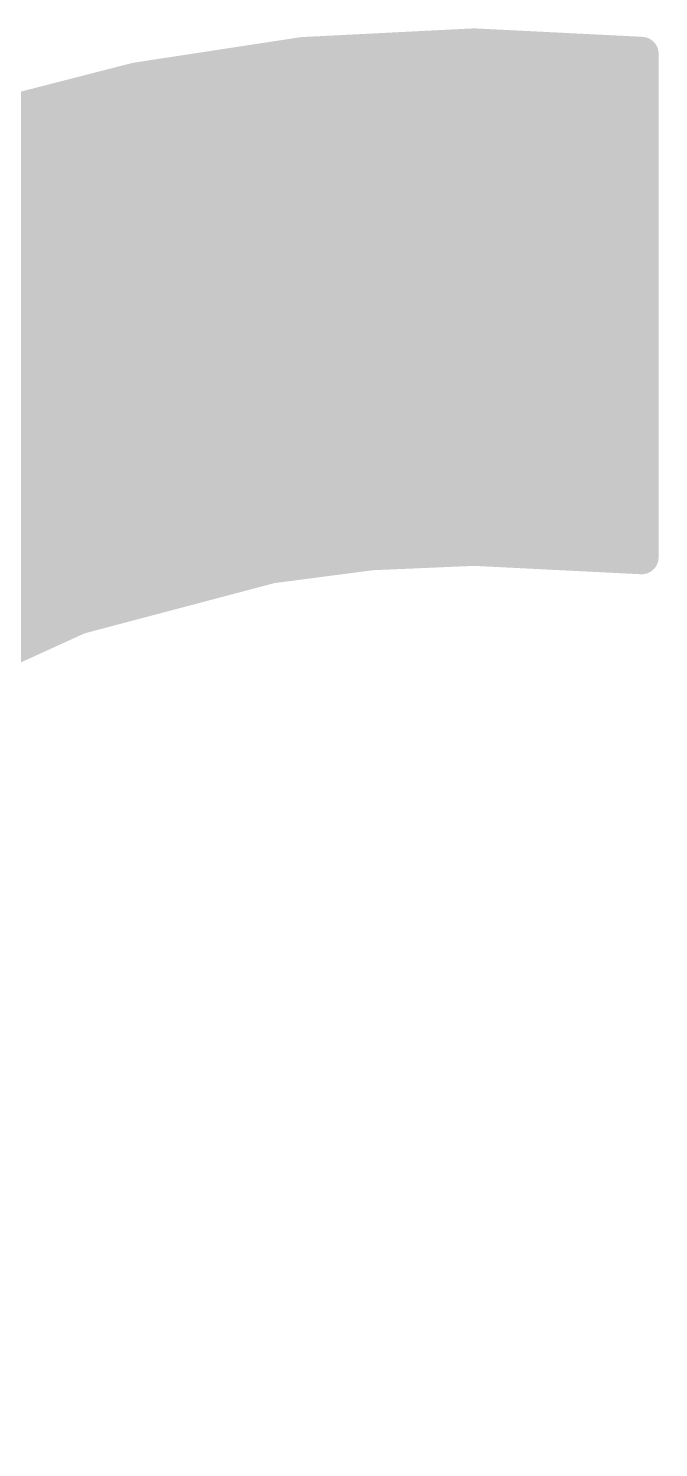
# Model space of a CAD drawing. Extents: x -4 to 157, y -7 to 87.
# Drawn here: x 44.53 to 45.46, y 27.47 to 29.56 of the extents above; entities that cross this region are included whole.
import ezdxf

# ---------------------------------------------------------------- set-up
doc = ezdxf.new("R2010")
doc.units = 0
doc.layers.add('2D_LINE_126', color=255, linetype='CONTINUOUS')

# ---------------------------------------------------------------- blocks, each defined once
blk = doc.blocks.new('SMOOTH_0$05')
at = {"const_width": 0.025}
blk.add_lwpolyline([(-0.0125, 0, 1), (0.0125, 0, 1)], format="xyb", close=True, dxfattribs=at)
blk = doc.blocks.new('DRAWING_204')
at = {"layer": '2D_LINE_126', "const_width": 0.05}
for points in [[(3.5066, -1.7188), (5.9797, 0.7543)], [(3.5067, -1.7157), (5.9766, 0.7542)], [(3.5067, -1.7218), (5.9827, 0.7542)], [(3.5068, -1.7124), (5.9733, 0.7541)], [(3.5069, -1.7247), (5.9856, 0.754)], [(3.507, -1.7091), (5.97, 0.7539)], [(3.507, -1.7277), (5.9886, 0.7539)], [(3.5072, -1.7059), (5.9668, 0.7537)], [(3.5072, -1.7306), (5.9915, 0.7537)], [(3.5073, -1.7026), (5.9635, 0.7536)], [(3.5073, -1.7336), (5.9945, 0.7536)], [(3.5075, -1.6993), (5.9602, 0.7534)], [(3.5075, -1.7365), (5.9974, 0.7534)], [(3.5076, -1.7395), (6.0004, 0.7533)], [(3.5077, -1.6961), (5.957, 0.7533)], [(3.5078, -1.7424), (6.0033, 0.7532)], [(3.5078, -1.6928), (5.9537, 0.7531)], [(3.5079, -1.7454), (6.0063, 0.753)], [(3.508, -1.6896), (5.9505, 0.7529)], [(3.5081, -1.6863), (5.9472, 0.7528)], [(3.5083, -1.683), (5.9439, 0.7526)], [(3.5085, -1.6798), (5.9407, 0.7524)], [(3.5086, -1.6765), (5.9374, 0.7523)], [(3.5088, -1.6732), (5.9341, 0.7521)], [(3.509, -1.67), (5.9309, 0.7519)], [(3.5091, -1.6667), (5.9276, 0.7518)], [(3.5093, -1.6635), (5.9244, 0.7516)], [(3.5095, -1.6602), (5.9211, 0.7514)], [(3.5096, -1.6569), (5.9178, 0.7513)], [(3.5098, -1.6537), (5.9146, 0.7511)], [(3.51, -1.6504), (5.9113, 0.7509)], [(3.5101, -1.6471), (5.9081, 0.7508)], [(3.5103, -1.6439), (5.9048, 0.7506)], [(3.5105, -1.6406), (5.9015, 0.7505)], [(3.5106, -1.6374), (5.8983, 0.7503)], [(3.5108, -1.6341), (5.895, 0.7501)], [(3.5109, -1.6308), (5.8917, 0.75)], [(3.5111, -1.6276), (5.8885, 0.7498)], [(3.5113, -1.6243), (5.8852, 0.7496)], [(3.5114, -1.621), (5.882, 0.7495)], [(3.5116, -1.6178), (5.8787, 0.7493)], [(3.5118, -1.6145), (5.8754, 0.7491)], [(3.5119, -1.6113), (5.8722, 0.749)], [(3.5121, -1.608), (5.8689, 0.7488)], [(3.5123, -1.6047), (5.8656, 0.7486)], [(4.7445, -0.5119), (6.0092, 0.7529)], [(4.8081, -0.4514), (6.0122, 0.7527)], [(4.8716, -0.391), (6.0151, 0.7526)], [(4.9003, -0.3654), (6.0181, 0.7524)], [(4.9099, -0.3589), (6.021, 0.7523)], [(4.9194, -0.3524), (6.024, 0.7521)], [(4.929, -0.346), (6.0269, 0.752)], [(4.9386, -0.3395), (6.0299, 0.7518)], [(4.9481, -0.3331), (6.0328, 0.7517)], [(4.9577, -0.3266), (6.0358, 0.7515)], [(4.9672, -0.3201), (6.0387, 0.7514)], [(4.9768, -0.3137), (6.0417, 0.7512)], [(4.9863, -0.3072), (6.0446, 0.7511)], [(4.9959, -0.3008), (6.0476, 0.7509)], [(5.0054, -0.2943), (6.0505, 0.7508)], [(5.015, -0.2879), (6.0535, 0.7506)], [(5.0246, -0.2814), (6.0564, 0.7505)], [(5.0341, -0.2749), (6.0594, 0.7503)], [(5.0437, -0.2685), (6.0623, 0.7502)], [(5.0532, -0.262), (6.0653, 0.75)], [(5.0628, -0.2556), (6.0682, 0.7499)], [(5.0723, -0.2491), (6.0712, 0.7498)], [(5.0819, -0.2426), (6.0741, 0.7496)], [(5.0914, -0.2362), (6.0771, 0.7495)], [(5.101, -0.2297), (6.08, 0.7493)], [(5.1106, -0.2233), (6.083, 0.7492)], [(5.1201, -0.2168), (6.0859, 0.749)], [(5.1297, -0.2104), (6.0889, 0.7489)], [(5.1366, -0.2065), (6.0918, 0.7487)], [(5.7263, 0.7416), (5.9791, 0.7544)], [(5.9791, 0.7544), (6.2263, 0.742)], [(3.5124, -1.6015), (5.8624, 0.7485)], [(3.5126, -1.5982), (5.8591, 0.7483)], [(3.5128, -1.595), (5.8559, 0.7481)], [(3.5129, -1.5917), (5.8526, 0.748)], [(3.5131, -1.5884), (5.8493, 0.7478)], [(3.5133, -1.5852), (5.8461, 0.7477)], [(3.5134, -1.5819), (5.8428, 0.7475)], [(3.5136, -1.5786), (5.8395, 0.7473)], [(3.5137, -1.5754), (5.8363, 0.7472)], [(3.5139, -1.5721), (5.833, 0.747)], [(3.5141, -1.5689), (5.8298, 0.7468)], [(3.5142, -1.5656), (5.8265, 0.7467)], [(3.5144, -1.5623), (5.8232, 0.7465)], [(3.5146, -1.5591), (5.82, 0.7463)], [(3.5147, -1.5558), (5.8167, 0.7462)], [(3.5149, -1.5525), (5.8134, 0.746)], [(3.5151, -1.5493), (5.8102, 0.7458)], [(3.5152, -1.546), (5.8069, 0.7457)], [(3.5154, -1.5428), (5.8037, 0.7455)], [(3.5156, -1.5395), (5.8004, 0.7453)], [(3.5157, -1.5362), (5.7971, 0.7452)], [(3.5159, -1.533), (5.7939, 0.745)], [(3.5161, -1.5297), (5.7906, 0.7449)], [(3.5162, -1.5264), (5.7873, 0.7447)], [(3.5164, -1.5232), (5.7841, 0.7445)], [(3.5165, -1.5199), (5.7808, 0.7444)], [(3.5167, -1.5167), (5.7776, 0.7442)], [(3.5169, -1.5134), (5.7743, 0.744)], [(3.517, -1.5101), (5.771, 0.7439)], [(3.5172, -1.5069), (5.7678, 0.7437)], [(3.5174, -1.5036), (5.7645, 0.7435)], [(3.5175, -1.5003), (5.7613, 0.7434)], [(3.5177, -1.4971), (5.758, 0.7432)], [(3.5179, -1.4938), (5.7547, 0.743)], [(3.518, -1.4906), (5.7515, 0.7429)], [(3.5182, -1.4873), (5.7482, 0.7427)], [(3.5184, -1.484), (5.7449, 0.7425)], [(3.5185, -1.4808), (5.7417, 0.7424)], [(3.5187, -1.4775), (5.7384, 0.7422)], [(3.5189, -1.4743), (5.7352, 0.7421)], [(3.519, -1.471), (5.7319, 0.7419)], [(3.5192, -1.4677), (5.7286, 0.7417)], [(3.5195, -1.4644), (5.7253, 0.7415)], [(3.52, -1.4607), (5.7216, 0.7409)], [(3.5206, -1.457), (5.718, 0.7403)], [(3.5211, -1.4534), (5.7143, 0.7398)], [(3.5217, -1.4497), (5.7106, 0.7392)], [(3.5222, -1.4461), (5.707, 0.7387)], [(3.5228, -1.4424), (5.7033, 0.7381)], [(3.5234, -1.4388), (5.6997, 0.7375)], [(3.5239, -1.4351), (5.696, 0.737)], [(3.5245, -1.4315), (5.6924, 0.7364)], [(3.525, -1.4278), (5.6887, 0.7359)], [(3.5256, -1.4241), (5.6851, 0.7353)], [(3.5262, -1.4205), (5.6814, 0.7348)], [(3.5267, -1.4168), (5.6777, 0.7342)], [(3.5273, -1.4132), (5.6741, 0.7336)], [(3.5278, -1.4095), (5.6704, 0.7331)], [(3.5284, -1.4059), (5.6668, 0.7325)], [(3.5289, -1.4022), (5.6631, 0.732)], [(3.5295, -1.3986), (5.6595, 0.7314)], [(3.5301, -1.3949), (5.6558, 0.7308)], [(3.5306, -1.3912), (5.6522, 0.7303)], [(3.5312, -1.3876), (5.6485, 0.7297)], [(3.5317, -1.3839), (5.6448, 0.7292)], [(3.5323, -1.3803), (5.6412, 0.7286)], [(3.5328, -1.3766), (5.6375, 0.7281)], [(5.1423, -0.2039), (6.0948, 0.7486)], [(5.148, -0.2013), (6.0977, 0.7484)], [(5.1537, -0.1987), (6.1007, 0.7483)], [(5.1594, -0.1961), (6.1036, 0.7481)], [(5.1651, -0.1936), (6.1066, 0.748)], [(5.1707, -0.191), (6.1095, 0.7478)], [(5.1764, -0.1884), (6.1125, 0.7477)], [(5.1821, -0.1858), (6.1154, 0.7475)], [(5.1878, -0.1832), (6.1184, 0.7474)], [(5.1935, -0.1806), (6.1213, 0.7472)], [(5.1992, -0.178), (6.1243, 0.7471)], [(5.2049, -0.1754), (6.1272, 0.7469)], [(5.2106, -0.1728), (6.1302, 0.7468)], [(5.2162, -0.1702), (6.1331, 0.7466)], [(5.2219, -0.1676), (6.1361, 0.7465)], [(5.2276, -0.1651), (6.139, 0.7463)], [(5.2333, -0.1625), (6.142, 0.7462)], [(5.239, -0.1599), (6.1449, 0.7461)], [(5.2447, -0.1573), (6.1479, 0.7459)], [(5.2504, -0.1547), (6.1508, 0.7458)], [(5.2561, -0.1521), (6.1538, 0.7456)], [(5.2618, -0.1495), (6.1567, 0.7455)], [(5.2674, -0.1469), (6.1597, 0.7453)], [(5.2731, -0.1443), (6.1626, 0.7452)], [(5.2788, -0.1417), (6.1656, 0.745)], [(5.2845, -0.1391), (6.1685, 0.7449)], [(5.2902, -0.1366), (6.1715, 0.7447)], [(5.2959, -0.134), (6.1744, 0.7446)], [(5.3016, -0.1314), (6.1774, 0.7444)], [(5.3073, -0.1288), (6.1803, 0.7443)], [(5.313, -0.1262), (6.1833, 0.7441)], [(5.3186, -0.1236), (6.1862, 0.744)], [(5.3243, -0.121), (6.1892, 0.7438)], [(5.33, -0.1184), (6.1921, 0.7437)], [(5.3357, -0.1158), (6.1951, 0.7435)], [(5.3414, -0.1132), (6.198, 0.7434)], [(5.3471, -0.1106), (6.201, 0.7432)], [(5.3528, -0.108), (6.2039, 0.7431)], [(5.3585, -0.1055), (6.2069, 0.7429)], [(5.3641, -0.1029), (6.2098, 0.7428)], [(5.3698, -0.1003), (6.2128, 0.7426)], [(5.3755, -0.0977), (6.2157, 0.7425)], [(5.3812, -0.0951), (6.2187, 0.7424)], [(5.3869, -0.0925), (6.2216, 0.7422)], [(5.3926, -0.0899), (6.2246, 0.7421)], [(5.3978, -0.0878), (6.2263, 0.7407)], [(5.402, -0.0867), (6.2263, 0.7376)], [(5.4062, -0.0856), (6.2263, 0.7345)], [(5.4104, -0.0845), (6.2263, 0.7314)], [(5.4146, -0.0834), (6.2263, 0.7283)], [(5.4808, 0.7041), (5.7263, 0.7416)], [(6.2263, 0.742), (6.2263, 0.0002)], [(3.5334, -1.373), (5.6339, 0.7275)], [(3.534, -1.3693), (5.6302, 0.7269)], [(3.5345, -1.3657), (5.6266, 0.7264)], [(3.5351, -1.362), (5.6229, 0.7258)], [(3.5356, -1.3583), (5.6193, 0.7253)], [(3.5362, -1.3547), (5.6156, 0.7247)], [(3.5368, -1.351), (5.6119, 0.7242)], [(3.5373, -1.3474), (5.6083, 0.7236)], [(3.5379, -1.3437), (5.6046, 0.723)], [(3.5384, -1.3401), (5.601, 0.7225)], [(3.539, -1.3364), (5.5973, 0.7219)], [(3.5395, -1.3328), (5.5937, 0.7214)], [(3.5401, -1.3291), (5.59, 0.7208)], [(3.5407, -1.3255), (5.5864, 0.7202)], [(3.5412, -1.3218), (5.5827, 0.7197)], [(3.5418, -1.3181), (5.579, 0.7191)], [(3.5423, -1.3145), (5.5754, 0.7186)], [(3.5429, -1.3108), (5.5717, 0.718)], [(3.5434, -1.3072), (5.5681, 0.7175)], [(3.544, -1.3035), (5.5644, 0.7169)], [(3.5446, -1.2999), (5.5608, 0.7163)], [(3.5451, -1.2962), (5.5571, 0.7158)], [(3.5457, -1.2926), (5.5535, 0.7152)], [(3.5462, -1.2889), (5.5498, 0.7147)], [(3.5468, -1.2852), (5.5461, 0.7141)], [(3.5474, -1.2816), (5.5425, 0.7136)], [(3.5479, -1.2779), (5.5388, 0.713)], [(3.5485, -1.2743), (5.5352, 0.7124)], [(3.549, -1.2706), (5.5315, 0.7119)], [(3.5496, -1.267), (5.5279, 0.7113)], [(3.5501, -1.2633), (5.5242, 0.7108)], [(3.5507, -1.2597), (5.5206, 0.7102)], [(3.5513, -1.256), (5.5169, 0.7097)], [(3.5518, -1.2523), (5.5133, 0.7091)], [(3.5524, -1.2487), (5.5096, 0.7085)], [(3.5529, -1.245), (5.5059, 0.708)], [(3.5535, -1.2414), (5.5023, 0.7074)], [(3.554, -1.2377), (5.4986, 0.7069)], [(5.4188, -0.0823), (6.2263, 0.7252)], [(5.423, -0.0811), (6.2263, 0.7221)], [(5.4273, -0.08), (6.2263, 0.719)], [(5.4315, -0.0789), (6.2263, 0.7159)], [(5.4357, -0.0778), (6.2263, 0.7129)], [(5.4399, -0.0767), (6.2263, 0.7098)], [(3.5546, -1.2341), (5.495, 0.7063)], [(3.5552, -1.2304), (5.4913, 0.7057)], [(3.5557, -1.2268), (5.4877, 0.7052)], [(3.5563, -1.2231), (5.484, 0.7046)], [(3.5569, -1.2194), (5.4803, 0.704)], [(3.558, -1.2152), (5.4761, 0.7029)], [(3.559, -1.211), (5.472, 0.7019)], [(3.5601, -1.2069), (5.4678, 0.7008)], [(3.5612, -1.2027), (5.4636, 0.6997)], [(3.5623, -1.1985), (5.4594, 0.6987)], [(3.5633, -1.1944), (5.4553, 0.6976)], [(3.5644, -1.1902), (5.4511, 0.6965)], [(3.5655, -1.186), (5.4469, 0.6954)], [(3.5665, -1.1819), (5.4428, 0.6944)], [(3.5676, -1.1777), (5.4386, 0.6933)], [(3.5687, -1.1735), (5.4344, 0.6922)], [(3.5698, -1.1694), (5.4303, 0.6911)], [(3.5708, -1.1652), (5.4261, 0.6901)], [(3.5719, -1.161), (5.4219, 0.689)], [(3.573, -1.1568), (5.4177, 0.6879)], [(3.574, -1.1527), (5.4136, 0.6869)], [(5.2438, 0.6432), (5.4808, 0.7041)], [(5.4441, -0.0756), (6.2263, 0.7067)], [(5.4483, -0.0745), (6.2263, 0.7036)], [(5.4525, -0.0734), (6.2263, 0.7005)], [(5.4567, -0.0722), (6.2263, 0.6974)], [(5.4609, -0.0711), (6.2263, 0.6943)], [(5.4651, -0.07), (6.2263, 0.6912)], [(5.4693, -0.0689), (6.2263, 0.6881)], [(3.5751, -1.1485), (5.4094, 0.6858)], [(3.5762, -1.1443), (5.4052, 0.6847)], [(3.5773, -1.1402), (5.4011, 0.6836)], [(3.5783, -1.136), (5.3969, 0.6826)], [(3.5794, -1.1318), (5.3927, 0.6815)], [(3.5805, -1.1277), (5.3886, 0.6804)], [(3.5816, -1.1235), (5.3844, 0.6794)], [(3.5826, -1.1193), (5.3802, 0.6783)], [(3.5837, -1.1152), (5.3761, 0.6772)], [(3.5848, -1.111), (5.3719, 0.6761)], [(3.5858, -1.1068), (5.3677, 0.6751)], [(3.5869, -1.1026), (5.3635, 0.674)], [(3.588, -1.0985), (5.3594, 0.6729)], [(3.5891, -1.0943), (5.3552, 0.6718)], [(3.5901, -1.0901), (5.351, 0.6708)], [(3.5912, -1.086), (5.3469, 0.6697)], [(3.5923, -1.0818), (5.3427, 0.6686)], [(3.5933, -1.0776), (5.3385, 0.6676)], [(3.5944, -1.0735), (5.3344, 0.6665)], [(3.5955, -1.0693), (5.3302, 0.6654)], [(5.4736, -0.0678), (6.2263, 0.685)], [(5.4778, -0.0667), (6.2263, 0.6819)], [(5.482, -0.0656), (6.2263, 0.6788)], [(5.4862, -0.0645), (6.2263, 0.6757)], [(5.4904, -0.0634), (6.2263, 0.6726)], [(5.4946, -0.0622), (6.2263, 0.6695)], [(5.4988, -0.0611), (6.2263, 0.6664)], [(3.5966, -1.0651), (5.326, 0.6643)], [(3.5976, -1.0609), (5.3219, 0.6633)], [(3.5987, -1.0568), (5.3177, 0.6622)], [(3.5998, -1.0526), (5.3135, 0.6611)], [(3.6008, -1.0484), (5.3093, 0.6601)], [(3.6019, -1.0443), (5.3052, 0.659)], [(3.603, -1.0401), (5.301, 0.6579)], [(5.503, -0.06), (6.2263, 0.6633)], [(5.5072, -0.0589), (6.2263, 0.6602)], [(5.5114, -0.0578), (6.2263, 0.6571)], [(5.5156, -0.0567), (6.2263, 0.654)], [(5.5199, -0.0556), (6.2263, 0.6509)], [(5.5241, -0.0545), (6.2263, 0.6478)], [(5.5283, -0.0533), (6.2263, 0.6447)], [(5.5325, -0.0522), (6.2263, 0.6416)], [(5.5367, -0.0511), (6.2263, 0.6385)], [(5.5409, -0.05), (6.2263, 0.6354)], [(5.5451, -0.0489), (6.2263, 0.6323)], [(5.5493, -0.0478), (6.2263, 0.6292)], [(5.5535, -0.0467), (6.2263, 0.6261)], [(5.5577, -0.0456), (6.2263, 0.623)], [(5.5619, -0.0445), (6.2263, 0.6199)], [(5.5662, -0.0433), (6.2263, 0.6168)], [(5.5704, -0.0422), (6.2263, 0.6137)], [(5.5746, -0.0411), (6.2263, 0.6106)], [(5.5788, -0.04), (6.2263, 0.6075)], [(5.583, -0.0389), (6.2263, 0.6044)], [(5.5872, -0.0378), (6.2263, 0.6013)], [(5.5914, -0.0367), (6.2263, 0.5982)], [(5.5956, -0.0356), (6.2263, 0.5951)], [(5.5998, -0.0344), (6.2263, 0.5921)], [(5.604, -0.0333), (6.2263, 0.589)], [(5.6082, -0.0322), (6.2263, 0.5859)], [(5.6125, -0.0311), (6.2263, 0.5828)], [(5.6167, -0.03), (6.2263, 0.5797)], [(5.6209, -0.0289), (6.2263, 0.5766)], [(5.6251, -0.0278), (6.2263, 0.5735)], [(5.6293, -0.0267), (6.2263, 0.5704)], [(5.6335, -0.0256), (6.2263, 0.5673)], [(5.6377, -0.0244), (6.2263, 0.5642)], [(5.6419, -0.0233), (6.2263, 0.5611)], [(5.6461, -0.0222), (6.2263, 0.558)], [(5.6503, -0.0211), (6.2263, 0.5549)], [(5.6545, -0.02), (6.2263, 0.5518)], [(5.6588, -0.0189), (6.2263, 0.5487)], [(5.663, -0.0178), (6.2263, 0.5456)], [(5.6672, -0.0167), (6.2263, 0.5425)], [(5.6714, -0.0155), (6.2263, 0.5394)], [(5.6756, -0.0144), (6.2263, 0.5363)], [(5.6798, -0.0133), (6.2263, 0.5332)], [(5.6834, -0.0128), (6.2263, 0.5301)], [(5.687, -0.0123), (6.2263, 0.527)], [(5.6905, -0.0119), (6.2263, 0.5239)], [(5.6941, -0.0114), (6.2263, 0.5208)], [(5.6977, -0.011), (6.2263, 0.5177)], [(5.7012, -0.0105), (6.2263, 0.5146)], [(5.7048, -0.01), (6.2263, 0.5115)], [(5.7084, -0.0096), (6.2263, 0.5084)], [(5.7119, -0.0091), (6.2263, 0.5053)], [(5.7155, -0.0086), (6.2263, 0.5022)], [(5.719, -0.0082), (6.2263, 0.4991)], [(5.7226, -0.0077), (6.2263, 0.496)], [(5.7262, -0.0072), (6.2263, 0.4929)], [(5.7297, -0.0068), (6.2263, 0.4898)], [(5.7333, -0.0063), (6.2263, 0.4867)], [(5.7369, -0.0058), (6.2263, 0.4836)], [(5.7404, -0.0054), (6.2263, 0.4805)], [(5.744, -0.0049), (6.2263, 0.4774)], [(5.7475, -0.0044), (6.2263, 0.4743)], [(5.7511, -0.004), (6.2263, 0.4712)], [(5.7547, -0.0035), (6.2263, 0.4682)], [(5.7582, -0.003), (6.2263, 0.4651)], [(5.7618, -0.0026), (6.2263, 0.462)], [(5.7654, -0.0021), (6.2263, 0.4589)], [(5.7689, -0.0016), (6.2263, 0.4558)], [(5.7725, -0.0012), (6.2263, 0.4527)], [(5.776, -0.0007), (6.2263, 0.4496)], [(5.7796, -0.0003), (6.2263, 0.4465)], [(5.7832, 0.0002), (6.2263, 0.4434)], [(5.7867, 0.0007), (6.2263, 0.4403)], [(5.7903, 0.0011), (6.2263, 0.4372)], [(5.7939, 0.0016), (6.2263, 0.4341)], [(5.7974, 0.0021), (6.2263, 0.431)], [(5.801, 0.0025), (6.2263, 0.4279)], [(5.8045, 0.003), (6.2263, 0.4248)], [(5.8081, 0.0035), (6.2263, 0.4217)], [(5.8117, 0.0039), (6.2263, 0.4186)], [(5.8152, 0.0044), (6.2263, 0.4155)], [(5.8188, 0.0049), (6.2263, 0.4124)], [(5.8224, 0.0053), (6.2263, 0.4093)], [(5.8259, 0.0058), (6.2263, 0.4062)], [(5.8293, 0.0061), (6.2263, 0.4031)], [(5.8326, 0.0063), (6.2263, 0.4)], [(5.8358, 0.0064), (6.2263, 0.3969)], [(5.8391, 0.0065), (6.2263, 0.3938)], [(5.8423, 0.0067), (6.2263, 0.3907)], [(5.8455, 0.0068), (6.2263, 0.3876)], [(5.8488, 0.007), (6.2263, 0.3845)], [(5.852, 0.0071), (6.2263, 0.3814)], [(5.8552, 0.0072), (6.2263, 0.3783)], [(5.8585, 0.0074), (6.2263, 0.3752)], [(5.8617, 0.0075), (6.2263, 0.3721)], [(5.865, 0.0077), (6.2263, 0.369)], [(5.8682, 0.0078), (6.2263, 0.3659)], [(5.8714, 0.0079), (6.2263, 0.3628)], [(5.8747, 0.0081), (6.2263, 0.3597)], [(5.8779, 0.0082), (6.2263, 0.3566)], [(5.8812, 0.0084), (6.2263, 0.3535)], [(5.8844, 0.0085), (6.2263, 0.3504)], [(5.8876, 0.0086), (6.2263, 0.3474)], [(5.8909, 0.0088), (6.2263, 0.3443)], [(5.8941, 0.0089), (6.2263, 0.3412)], [(5.8973, 0.0091), (6.2263, 0.3381)], [(5.9006, 0.0092), (6.2263, 0.335)], [(5.9038, 0.0093), (6.2263, 0.3319)], [(5.9071, 0.0095), (6.2263, 0.3288)], [(5.9103, 0.0096), (6.2263, 0.3257)], [(5.9135, 0.0098), (6.2263, 0.3226)], [(5.9168, 0.0099), (6.2263, 0.3195)], [(5.92, 0.01), (6.2263, 0.3164)], [(5.9232, 0.0102), (6.2263, 0.3133)], [(5.9265, 0.0103), (6.2263, 0.3102)], [(5.9297, 0.0105), (6.2263, 0.3071)], [(5.933, 0.0106), (6.2263, 0.304)], [(5.9362, 0.0108), (6.2263, 0.3009)], [(5.9394, 0.0109), (6.2263, 0.2978)], [(5.9427, 0.011), (6.2263, 0.2947)], [(5.9459, 0.0112), (6.2263, 0.2916)], [(5.9491, 0.0113), (6.2263, 0.2885)], [(5.9524, 0.0115), (6.2263, 0.2854)], [(5.9556, 0.0116), (6.2263, 0.2823)], [(5.9589, 0.0117), (6.2263, 0.2792)], [(5.9621, 0.0119), (6.2263, 0.2761)], [(5.9653, 0.012), (6.2263, 0.273)], [(5.9686, 0.0121), (6.2263, 0.2699)], [(5.9718, 0.0123), (6.2263, 0.2668)], [(5.975, 0.0124), (6.2263, 0.2637)], [(5.9783, 0.0126), (6.2263, 0.2606)], [(5.9813, 0.0125), (6.2263, 0.2575)], [(5.9842, 0.0123), (6.2263, 0.2544)], [(5.9872, 0.0122), (6.2263, 0.2513)], [(5.9901, 0.012), (6.2263, 0.2482)], [(5.9931, 0.0119), (6.2263, 0.2451)], [(5.996, 0.0118), (6.2263, 0.242)], [(5.999, 0.0116), (6.2263, 0.2389)], [(6.0019, 0.0115), (6.2263, 0.2358)], [(6.0049, 0.0113), (6.2263, 0.2327)], [(6.0078, 0.0112), (6.2263, 0.2296)], [(6.0108, 0.011), (6.2263, 0.2266)], [(6.0137, 0.0109), (6.2263, 0.2235)], [(6.0167, 0.0107), (6.2263, 0.2204)], [(6.0196, 0.0106), (6.2263, 0.2173)], [(6.0226, 0.0104), (6.2263, 0.2142)], [(6.0255, 0.0103), (6.2263, 0.2111)], [(6.0285, 0.0101), (6.2263, 0.208)], [(6.0314, 0.01), (6.2263, 0.2049)], [(6.0344, 0.0098), (6.2263, 0.2018)], [(6.0373, 0.0097), (6.2263, 0.1987)], [(6.0403, 0.0095), (6.2263, 0.1956)], [(6.0432, 0.0094), (6.2263, 0.1925)], [(6.0462, 0.0092), (6.2263, 0.1894)], [(6.0491, 0.0091), (6.2263, 0.1863)], [(6.0521, 0.0089), (6.2263, 0.1832)], [(6.055, 0.0088), (6.2263, 0.1801)], [(6.058, 0.0087), (6.2263, 0.177)], [(6.0609, 0.0085), (6.2263, 0.1739)], [(6.0639, 0.0084), (6.2263, 0.1708)], [(6.0668, 0.0082), (6.2263, 0.1677)], [(6.0698, 0.0081), (6.2263, 0.1646)], [(6.0727, 0.0079), (6.2263, 0.1615)], [(6.0757, 0.0078), (6.2263, 0.1584)], [(6.0786, 0.0076), (6.2263, 0.1553)], [(6.0816, 0.0075), (6.2263, 0.1522)], [(6.0845, 0.0073), (6.2263, 0.1491)], [(6.0875, 0.0072), (6.2263, 0.146)], [(6.0904, 0.007), (6.2263, 0.1429)], [(6.0934, 0.0069), (6.2263, 0.1398)], [(6.0963, 0.0067), (6.2263, 0.1367)], [(6.0993, 0.0066), (6.2263, 0.1336)], [(6.1022, 0.0064), (6.2263, 0.1305)], [(6.1052, 0.0063), (6.2263, 0.1274)], [(6.1081, 0.0061), (6.2263, 0.1243)], [(6.1111, 0.006), (6.2263, 0.1212)], [(6.114, 0.0058), (6.2263, 0.1181)], [(6.117, 0.0057), (6.2263, 0.115)], [(6.1199, 0.0055), (6.2263, 0.1119)], [(6.1229, 0.0054), (6.2263, 0.1088)], [(6.1258, 0.0053), (6.2263, 0.1058)], [(6.1288, 0.0051), (6.2263, 0.1027)], [(6.1317, 0.005), (6.2263, 0.0996)], [(6.1347, 0.0048), (6.2263, 0.0965)], [(6.1376, 0.0047), (6.2263, 0.0934)], [(6.1406, 0.0045), (6.2263, 0.0903)], [(6.1435, 0.0044), (6.2263, 0.0872)], [(6.1465, 0.0042), (6.2263, 0.0841)], [(6.1494, 0.0041), (6.2263, 0.081)], [(6.1524, 0.0039), (6.2263, 0.0779)], [(6.1553, 0.0038), (6.2263, 0.0748)], [(6.1583, 0.0036), (6.2263, 0.0717)], [(6.1612, 0.0035), (6.2263, 0.0686)], [(6.1642, 0.0033), (6.2263, 0.0655)], [(6.1671, 0.0032), (6.2263, 0.0624)], [(6.1701, 0.003), (6.2263, 0.0593)], [(6.173, 0.0029), (6.2263, 0.0562)], [(6.176, 0.0027), (6.2263, 0.0531)], [(6.1789, 0.0026), (6.2263, 0.05)], [(6.1819, 0.0024), (6.2263, 0.0469)], [(6.1848, 0.0023), (6.2263, 0.0438)], [(6.1878, 0.0021), (6.2263, 0.0407)], [(6.1907, 0.002), (6.2263, 0.0376)], [(6.1937, 0.0019), (6.2263, 0.0345)], [(6.1966, 0.0017), (6.2263, 0.0314)], [(6.1996, 0.0016), (6.2263, 0.0283)], [(6.2025, 0.0014), (6.2263, 0.0252)], [(6.2055, 0.0013), (6.2263, 0.0221)], [(6.2084, 0.0011), (6.2263, 0.019)], [(5.828, 0.0061), (5.6801, -0.0132)], [(5.9791, 0.0126), (5.828, 0.0061)], [(6.2263, 0.0002), (5.9791, 0.0126)], [(6.2114, 0.001), (6.2263, 0.0159)], [(6.2143, 0.0008), (6.2263, 0.0128)], [(6.2173, 0.0007), (6.2263, 0.0097)], [(6.2202, 0.0005), (6.2263, 0.0066)], [(6.2232, 0.0004), (6.2263, 0.0035)], [(6.2261, 0.0002), (6.2263, 0.0004)], [(5.6801, -0.0132), (5.3964, -0.0882)], [(5.3964, -0.0882), (5.1328, -0.2083)]]:
    blk.add_lwpolyline(points, dxfattribs=at)
at = {"layer": '2D_LINE_126'}
for p in [(5.8656, 0.7486), (5.8689, 0.7488), (5.8722, 0.749), (5.8754, 0.7491), (5.8787, 0.7493), (5.882, 0.7495), (5.8852, 0.7496), (5.8885, 0.7498), (5.8917, 0.75), (5.895, 0.7501), (5.8983, 0.7503), (5.9015, 0.7505), (5.9048, 0.7506), (5.9081, 0.7508), (5.9113, 0.7509), (5.9146, 0.7511), (5.9178, 0.7513), (5.9211, 0.7514), (5.9244, 0.7516), (5.9276, 0.7518), (5.9309, 0.7519), (5.9341, 0.7521), (5.9374, 0.7523), (5.9407, 0.7524), (5.9439, 0.7526), (5.9472, 0.7528), (5.9505, 0.7529), (5.9537, 0.7531), (5.957, 0.7533), (5.9602, 0.7534), (5.9635, 0.7536), (5.9668, 0.7537), (5.97, 0.7539), (5.9733, 0.7541), (5.9766, 0.7542), (5.9791, 0.7544), (5.9791, 0.7544), (5.9797, 0.7543), (5.9827, 0.7542), (5.9856, 0.754), (5.9886, 0.7539), (5.9915, 0.7537), (5.9945, 0.7536), (5.9974, 0.7534), (6.0004, 0.7533), (6.0033, 0.7532), (6.0063, 0.753), (6.0092, 0.7529), (6.0122, 0.7527), (6.0151, 0.7526), (6.0181, 0.7524), (6.021, 0.7523), (6.024, 0.7521), (6.0269, 0.752), (6.0299, 0.7518), (6.0328, 0.7517), (6.0358, 0.7515), (6.0387, 0.7514), (6.0417, 0.7512), (6.0446, 0.7511), (6.0476, 0.7509), (6.0505, 0.7508), (6.0535, 0.7506), (6.0564, 0.7505), (6.0594, 0.7503), (6.0623, 0.7502), (6.0653, 0.75), (6.0682, 0.7499), (6.0712, 0.7498), (6.0741, 0.7496), (6.0771, 0.7495), (6.08, 0.7493), (6.083, 0.7492), (6.0859, 0.749), (6.0889, 0.7489), (6.0918, 0.7487), (5.6375, 0.7281), (5.6412, 0.7286), (5.6448, 0.7292), (5.6485, 0.7297), (5.6522, 0.7303), (5.6558, 0.7308), (5.6595, 0.7314), (5.6631, 0.732), (5.6668, 0.7325), (5.6704, 0.7331), (5.6741, 0.7336), (5.6777, 0.7342), (5.6814, 0.7348), (5.6851, 0.7353), (5.6887, 0.7359), (5.6924, 0.7364), (5.696, 0.737), (5.6997, 0.7375), (5.7033, 0.7381), (5.707, 0.7387), (5.7106, 0.7392), (5.7143, 0.7398), (5.718, 0.7403), (5.7216, 0.7409), (5.7253, 0.7415), (5.7263, 0.7416), (5.7263, 0.7416), (5.7286, 0.7417), (5.7319, 0.7419), (5.7352, 0.7421), (5.7384, 0.7422), (5.7417, 0.7424), (5.7449, 0.7425), (5.7482, 0.7427), (5.7515, 0.7429), (5.7547, 0.743), (5.758, 0.7432), (5.7613, 0.7434), (5.7645, 0.7435), (5.7678, 0.7437), (5.771, 0.7439), (5.7743, 0.744), (5.7776, 0.7442), (5.7808, 0.7444), (5.7841, 0.7445), (5.7873, 0.7447), (5.7906, 0.7449), (5.7939, 0.745), (5.7971, 0.7452), (5.8004, 0.7453), (5.8037, 0.7455), (5.8069, 0.7457), (5.8102, 0.7458), (5.8134, 0.746), (5.8167, 0.7462), (5.82, 0.7463), (5.8232, 0.7465), (5.8265, 0.7467), (5.8298, 0.7468), (5.833, 0.747), (5.8363, 0.7472), (5.8395, 0.7473), (5.8428, 0.7475), (5.8461, 0.7477), (5.8493, 0.7478), (5.8526, 0.748), (5.8559, 0.7481), (5.8591, 0.7483), (5.8624, 0.7485), (6.0948, 0.7486), (6.0977, 0.7484), (6.1007, 0.7483), (6.1036, 0.7481), (6.1066, 0.748), (6.1095, 0.7478), (6.1125, 0.7477), (6.1154, 0.7475), (6.1184, 0.7474), (6.1213, 0.7472), (6.1243, 0.7471), (6.1272, 0.7469), (6.1302, 0.7468), (6.1331, 0.7466), (6.1361, 0.7465), (6.139, 0.7463), (6.142, 0.7462), (6.1449, 0.7461), (6.1479, 0.7459), (6.1508, 0.7458), (6.1538, 0.7456), (6.1567, 0.7455), (6.1597, 0.7453), (6.1626, 0.7452), (6.1656, 0.745), (6.1685, 0.7449), (6.1715, 0.7447), (6.1744, 0.7446), (6.1774, 0.7444), (6.1803, 0.7443), (6.1833, 0.7441), (6.1862, 0.744), (6.1892, 0.7438), (6.1921, 0.7437), (6.1951, 0.7435), (6.198, 0.7434), (6.201, 0.7432), (6.2039, 0.7431), (6.2069, 0.7429), (6.2098, 0.7428), (6.2128, 0.7426), (6.2157, 0.7425), (6.2187, 0.7424), (6.2216, 0.7422), (6.2246, 0.7421), (6.2263, 0.742), (6.2263, 0.742), (6.2263, 0.7407), (6.2263, 0.7376), (6.2263, 0.7345), (6.2263, 0.7314), (6.2263, 0.7283), (5.4986, 0.7069), (5.5023, 0.7074), (5.5059, 0.708), (5.5096, 0.7085), (5.5133, 0.7091), (5.5169, 0.7097), (5.5206, 0.7102), (5.5242, 0.7108), (5.5279, 0.7113), (5.5315, 0.7119), (5.5352, 0.7124), (5.5388, 0.713), (5.5425, 0.7136), (5.5461, 0.7141), (5.5498, 0.7147), (5.5535, 0.7152), (5.5571, 0.7158), (5.5608, 0.7163), (5.5644, 0.7169), (5.5681, 0.7175), (5.5717, 0.718), (5.5754, 0.7186), (5.579, 0.7191), (5.5827, 0.7197), (5.5864, 0.7202), (5.59, 0.7208), (5.5937, 0.7214), (5.5973, 0.7219), (5.601, 0.7225), (5.6046, 0.723), (5.6083, 0.7236), (5.6119, 0.7242), (5.6156, 0.7247), (5.6193, 0.7253), (5.6229, 0.7258), (5.6266, 0.7264), (5.6302, 0.7269), (5.6339, 0.7275), (6.2263, 0.7252), (6.2263, 0.7221), (6.2263, 0.719), (6.2263, 0.7159), (6.2263, 0.7129), (6.2263, 0.7098), (5.4136, 0.6869), (5.4177, 0.6879), (5.4219, 0.689), (5.4261, 0.6901), (5.4303, 0.6911), (5.4344, 0.6922), (5.4386, 0.6933), (5.4428, 0.6944), (5.4469, 0.6954), (5.4511, 0.6965), (5.4553, 0.6976), (5.4594, 0.6987), (5.4636, 0.6997), (5.4678, 0.7008), (5.472, 0.7019), (5.4761, 0.7029), (5.4803, 0.704), (5.4808, 0.7041), (5.4808, 0.7041), (5.484, 0.7046), (5.4877, 0.7052), (5.4913, 0.7057), (5.495, 0.7063), (6.2263, 0.7067), (6.2263, 0.7036), (6.2263, 0.7005), (6.2263, 0.6974), (6.2263, 0.6943), (6.2263, 0.6912), (6.2263, 0.6881), (5.3302, 0.6654), (5.3344, 0.6665), (5.3385, 0.6676), (5.3427, 0.6686), (5.3469, 0.6697), (5.351, 0.6708), (5.3552, 0.6718), (5.3594, 0.6729), (5.3635, 0.674), (5.3677, 0.6751), (5.3719, 0.6761), (5.3761, 0.6772), (5.3802, 0.6783), (5.3844, 0.6794), (5.3886, 0.6804), (5.3927, 0.6815), (5.3969, 0.6826), (5.4011, 0.6836), (5.4052, 0.6847), (5.4094, 0.6858), (6.2263, 0.685), (6.2263, 0.6819), (6.2263, 0.6788), (6.2263, 0.6757), (6.2263, 0.6726), (6.2263, 0.6695), (6.2263, 0.6664), (5.301, 0.6579), (5.3052, 0.659), (5.3093, 0.6601), (5.3135, 0.6611), (5.3177, 0.6622), (5.3219, 0.6633), (5.326, 0.6643), (6.2263, 0.6633), (6.2263, 0.6602), (6.2263, 0.6571), (6.2263, 0.654), (6.2263, 0.6509), (6.2263, 0.6478), (6.2263, 0.6447), (6.2263, 0.6416), (6.2263, 0.6385), (6.2263, 0.6354), (6.2263, 0.6323), (6.2263, 0.6292), (6.2263, 0.6261), (6.2263, 0.623), (6.2263, 0.6199), (6.2263, 0.6168), (6.2263, 0.6137), (6.2263, 0.6106), (6.2263, 0.6075), (6.2263, 0.6044), (6.2263, 0.6013), (6.2263, 0.5982), (6.2263, 0.5951), (6.2263, 0.5921), (6.2263, 0.589), (6.2263, 0.5859), (6.2263, 0.5828), (6.2263, 0.5797), (6.2263, 0.5766), (6.2263, 0.5735), (6.2263, 0.5704), (6.2263, 0.5673), (6.2263, 0.5642), (6.2263, 0.5611), (6.2263, 0.558), (6.2263, 0.5549), (6.2263, 0.5518), (6.2263, 0.5487), (6.2263, 0.5456), (6.2263, 0.5425), (6.2263, 0.5394), (6.2263, 0.5363), (6.2263, 0.5332), (6.2263, 0.5301), (6.2263, 0.527), (6.2263, 0.5239), (6.2263, 0.5208), (6.2263, 0.5177), (6.2263, 0.5146), (6.2263, 0.5115), (6.2263, 0.5084), (6.2263, 0.5053), (6.2263, 0.5022), (6.2263, 0.4991), (6.2263, 0.496), (6.2263, 0.4929), (6.2263, 0.4898), (6.2263, 0.4867), (6.2263, 0.4836), (6.2263, 0.4805), (6.2263, 0.4774), (6.2263, 0.4743), (6.2263, 0.4712), (6.2263, 0.4682), (6.2263, 0.4651), (6.2263, 0.462), (6.2263, 0.4589), (6.2263, 0.4558), (6.2263, 0.4527), (6.2263, 0.4496), (6.2263, 0.4465), (6.2263, 0.4434), (6.2263, 0.4403), (6.2263, 0.4372), (6.2263, 0.4341), (6.2263, 0.431), (6.2263, 0.4279), (6.2263, 0.4248), (6.2263, 0.4217), (6.2263, 0.4186), (6.2263, 0.4155), (6.2263, 0.4124), (6.2263, 0.4093), (6.2263, 0.4062), (6.2263, 0.4031), (6.2263, 0.4), (6.2263, 0.3969), (6.2263, 0.3938), (6.2263, 0.3907), (6.2263, 0.3876), (6.2263, 0.3845), (6.2263, 0.3814), (6.2263, 0.3783), (6.2263, 0.3752), (6.2263, 0.3721), (6.2263, 0.369), (6.2263, 0.3659), (6.2263, 0.3628), (6.2263, 0.3597), (6.2263, 0.3566), (6.2263, 0.3535), (6.2263, 0.3504), (6.2263, 0.3474), (6.2263, 0.3443), (6.2263, 0.3412), (6.2263, 0.3381), (6.2263, 0.335), (6.2263, 0.3319), (6.2263, 0.3288), (6.2263, 0.3257), (6.2263, 0.3226), (6.2263, 0.3195), (6.2263, 0.3164), (6.2263, 0.3133), (6.2263, 0.3102), (6.2263, 0.3071), (6.2263, 0.304), (6.2263, 0.3009), (6.2263, 0.2978), (6.2263, 0.2947), (6.2263, 0.2916), (6.2263, 0.2885), (6.2263, 0.2854), (6.2263, 0.2823), (6.2263, 0.2792), (6.2263, 0.2761), (6.2263, 0.273), (6.2263, 0.2699), (6.2263, 0.2668), (6.2263, 0.2637), (6.2263, 0.2606), (6.2263, 0.2575), (6.2263, 0.2544), (6.2263, 0.2513), (6.2263, 0.2482), (6.2263, 0.2451), (6.2263, 0.242), (6.2263, 0.2389), (6.2263, 0.2358), (6.2263, 0.2327), (6.2263, 0.2296), (6.2263, 0.2266), (6.2263, 0.2235), (6.2263, 0.2204), (6.2263, 0.2173), (6.2263, 0.2142), (6.2263, 0.2111), (6.2263, 0.208), (6.2263, 0.2049), (6.2263, 0.2018), (6.2263, 0.1987), (6.2263, 0.1956), (6.2263, 0.1925), (6.2263, 0.1894), (6.2263, 0.1863), (6.2263, 0.1832), (6.2263, 0.1801), (6.2263, 0.177), (6.2263, 0.1739), (6.2263, 0.1708), (6.2263, 0.1677), (6.2263, 0.1646), (6.2263, 0.1615), (6.2263, 0.1584), (6.2263, 0.1553), (6.2263, 0.1522), (6.2263, 0.1491), (6.2263, 0.146), (6.2263, 0.1429), (6.2263, 0.1398), (6.2263, 0.1367), (6.2263, 0.1336), (6.2263, 0.1305), (6.2263, 0.1274), (6.2263, 0.1243), (6.2263, 0.1212), (6.2263, 0.1181), (6.2263, 0.115), (6.2263, 0.1119), (6.2263, 0.1088), (6.2263, 0.1058), (6.2263, 0.1027), (6.2263, 0.0996), (6.2263, 0.0965), (6.2263, 0.0934), (6.2263, 0.0903), (6.2263, 0.0872), (6.2263, 0.0841), (6.2263, 0.081), (6.2263, 0.0779), (6.2263, 0.0748), (6.2263, 0.0717), (6.2263, 0.0686), (6.2263, 0.0655), (6.2263, 0.0624), (6.2263, 0.0593), (6.2263, 0.0562), (6.2263, 0.0531), (6.2263, 0.05), (6.2263, 0.0469), (6.2263, 0.0438), (6.2263, 0.0407), (6.2263, 0.0376), (6.2263, 0.0345), (6.2263, 0.0314), (6.2263, 0.0283), (6.2263, 0.0252), (6.2263, 0.0221), (6.2263, 0.019), (5.7511, -0.004), (5.7547, -0.0035), (5.7582, -0.003), (5.7618, -0.0026), (5.7654, -0.0021), (5.7689, -0.0016), (5.7725, -0.0012), (5.776, -0.0007), (5.7796, -0.0003), (5.7832, 0.0002), (5.7867, 0.0007), (5.7903, 0.0011), (5.7939, 0.0016), (5.7974, 0.0021), (5.801, 0.0025), (5.8045, 0.003), (5.8081, 0.0035), (5.8117, 0.0039), (5.8152, 0.0044), (5.8188, 0.0049), (5.8224, 0.0053), (5.8259, 0.0058), (5.828, 0.0061), (5.828, 0.0061), (5.8293, 0.0061), (5.8326, 0.0063), (5.8358, 0.0064), (5.8391, 0.0065), (5.8423, 0.0067), (5.8455, 0.0068), (5.8488, 0.007), (5.852, 0.0071), (5.8552, 0.0072), (5.8585, 0.0074), (5.8617, 0.0075), (5.865, 0.0077), (5.8682, 0.0078), (5.8714, 0.0079), (5.8747, 0.0081), (5.8779, 0.0082), (5.8812, 0.0084), (5.8844, 0.0085), (5.8876, 0.0086), (5.8909, 0.0088), (5.8941, 0.0089), (5.8973, 0.0091), (5.9006, 0.0092), (5.9038, 0.0093), (5.9071, 0.0095), (5.9103, 0.0096), (5.9135, 0.0098), (5.9168, 0.0099), (5.92, 0.01), (5.9232, 0.0102), (5.9265, 0.0103), (5.9297, 0.0105), (5.933, 0.0106), (5.9362, 0.0108), (5.9394, 0.0109), (5.9427, 0.011), (5.9459, 0.0112), (5.9491, 0.0113), (5.9524, 0.0115), (5.9556, 0.0116), (5.9589, 0.0117), (5.9621, 0.0119), (5.9653, 0.012), (5.9686, 0.0121), (5.9718, 0.0123), (5.975, 0.0124), (5.9783, 0.0126), (5.9791, 0.0126), (5.9791, 0.0126), (5.9813, 0.0125), (5.9842, 0.0123), (5.9872, 0.0122), (5.9901, 0.012), (5.9931, 0.0119), (5.996, 0.0118), (5.999, 0.0116), (6.0019, 0.0115), (6.0049, 0.0113), (6.0078, 0.0112), (6.0108, 0.011), (6.0137, 0.0109), (6.0167, 0.0107), (6.0196, 0.0106), (6.0226, 0.0104), (6.0255, 0.0103), (6.0285, 0.0101), (6.0314, 0.01), (6.0344, 0.0098), (6.0373, 0.0097), (6.0403, 0.0095), (6.0432, 0.0094), (6.0462, 0.0092), (6.0491, 0.0091), (6.0521, 0.0089), (6.055, 0.0088), (6.058, 0.0087), (6.0609, 0.0085), (6.0639, 0.0084), (6.0668, 0.0082), (6.0698, 0.0081), (6.0727, 0.0079), (6.0757, 0.0078), (6.0786, 0.0076), (6.0816, 0.0075), (6.0845, 0.0073), (6.0875, 0.0072), (6.0904, 0.007), (6.0934, 0.0069), (6.0963, 0.0067), (6.0993, 0.0066), (6.1022, 0.0064), (6.1052, 0.0063), (6.1081, 0.0061), (6.1111, 0.006), (6.114, 0.0058), (6.117, 0.0057), (6.1199, 0.0055), (6.1229, 0.0054), (6.1258, 0.0053), (6.1288, 0.0051), (6.1317, 0.005), (6.1347, 0.0048), (6.1376, 0.0047), (6.1406, 0.0045), (6.1435, 0.0044), (6.1465, 0.0042), (6.1494, 0.0041), (6.1524, 0.0039), (6.1553, 0.0038), (6.1583, 0.0036), (6.1612, 0.0035), (6.1642, 0.0033), (6.1671, 0.0032), (6.1701, 0.003), (6.173, 0.0029), (6.176, 0.0027), (6.1789, 0.0026), (6.1819, 0.0024), (6.1848, 0.0023), (6.1878, 0.0021), (6.1907, 0.002), (6.1937, 0.0019), (6.1966, 0.0017), (6.1996, 0.0016), (6.2025, 0.0014), (6.2055, 0.0013), (6.2084, 0.0011), (6.2114, 0.001), (6.2143, 0.0008), (6.2173, 0.0007), (6.2202, 0.0005), (6.2232, 0.0004), (6.2261, 0.0002), (6.2263, 0.0159), (6.2263, 0.0128), (6.2263, 0.0097), (6.2263, 0.0066), (6.2263, 0.0035), (6.2263, 0.0004), (6.2263, 0.0002), (6.2263, 0.0002), (5.6377, -0.0244), (5.6419, -0.0233), (5.6461, -0.0222), (5.6503, -0.0211), (5.6545, -0.02), (5.6588, -0.0189), (5.663, -0.0178), (5.6672, -0.0167), (5.6714, -0.0155), (5.6756, -0.0144), (5.6798, -0.0133), (5.6801, -0.0132), (5.6801, -0.0132), (5.6834, -0.0128), (5.687, -0.0123), (5.6905, -0.0119), (5.6941, -0.0114), (5.6977, -0.011), (5.7012, -0.0105), (5.7048, -0.01), (5.7084, -0.0096), (5.7119, -0.0091), (5.7155, -0.0086), (5.719, -0.0082), (5.7226, -0.0077), (5.7262, -0.0072), (5.7297, -0.0068), (5.7333, -0.0063), (5.7369, -0.0058), (5.7404, -0.0054), (5.744, -0.0049), (5.7475, -0.0044), (5.5577, -0.0456), (5.5619, -0.0445), (5.5662, -0.0433), (5.5704, -0.0422), (5.5746, -0.0411), (5.5788, -0.04), (5.583, -0.0389), (5.5872, -0.0378), (5.5914, -0.0367), (5.5956, -0.0356), (5.5998, -0.0344), (5.604, -0.0333), (5.6082, -0.0322), (5.6125, -0.0311), (5.6167, -0.03), (5.6209, -0.0289), (5.6251, -0.0278), (5.6293, -0.0267), (5.6335, -0.0256), (5.4778, -0.0667), (5.482, -0.0656), (5.4862, -0.0645), (5.4904, -0.0634), (5.4946, -0.0622), (5.4988, -0.0611), (5.503, -0.06), (5.5072, -0.0589), (5.5114, -0.0578), (5.5156, -0.0567), (5.5199, -0.0556), (5.5241, -0.0545), (5.5283, -0.0533), (5.5325, -0.0522), (5.5367, -0.0511), (5.5409, -0.05), (5.5451, -0.0489), (5.5493, -0.0478), (5.5535, -0.0467), (5.402, -0.0867), (5.4062, -0.0856), (5.4104, -0.0845), (5.4146, -0.0834), (5.4188, -0.0823), (5.423, -0.0811), (5.4273, -0.08), (5.4315, -0.0789), (5.4357, -0.0778), (5.4399, -0.0767), (5.4441, -0.0756), (5.4483, -0.0745), (5.4525, -0.0734), (5.4567, -0.0722), (5.4609, -0.0711), (5.4651, -0.07), (5.4693, -0.0689), (5.4736, -0.0678), (5.3528, -0.108), (5.3585, -0.1055), (5.3641, -0.1029), (5.3698, -0.1003), (5.3755, -0.0977), (5.3812, -0.0951), (5.3869, -0.0925), (5.3926, -0.0899), (5.3964, -0.0882), (5.3964, -0.0882), (5.3978, -0.0878), (5.3073, -0.1288), (5.313, -0.1262), (5.3186, -0.1236), (5.3243, -0.121), (5.33, -0.1184), (5.3357, -0.1158), (5.3414, -0.1132), (5.3471, -0.1106), (5.3016, -0.1314)]:
    blk.add_blockref('SMOOTH_0$05', p, dxfattribs=at)

msp = doc.modelspace()

# ---------------------------------------------------------------- block references
msp.add_blockref('DRAWING_204', (39.2086, 28.781))

doc.saveas('drawing.dxf')
